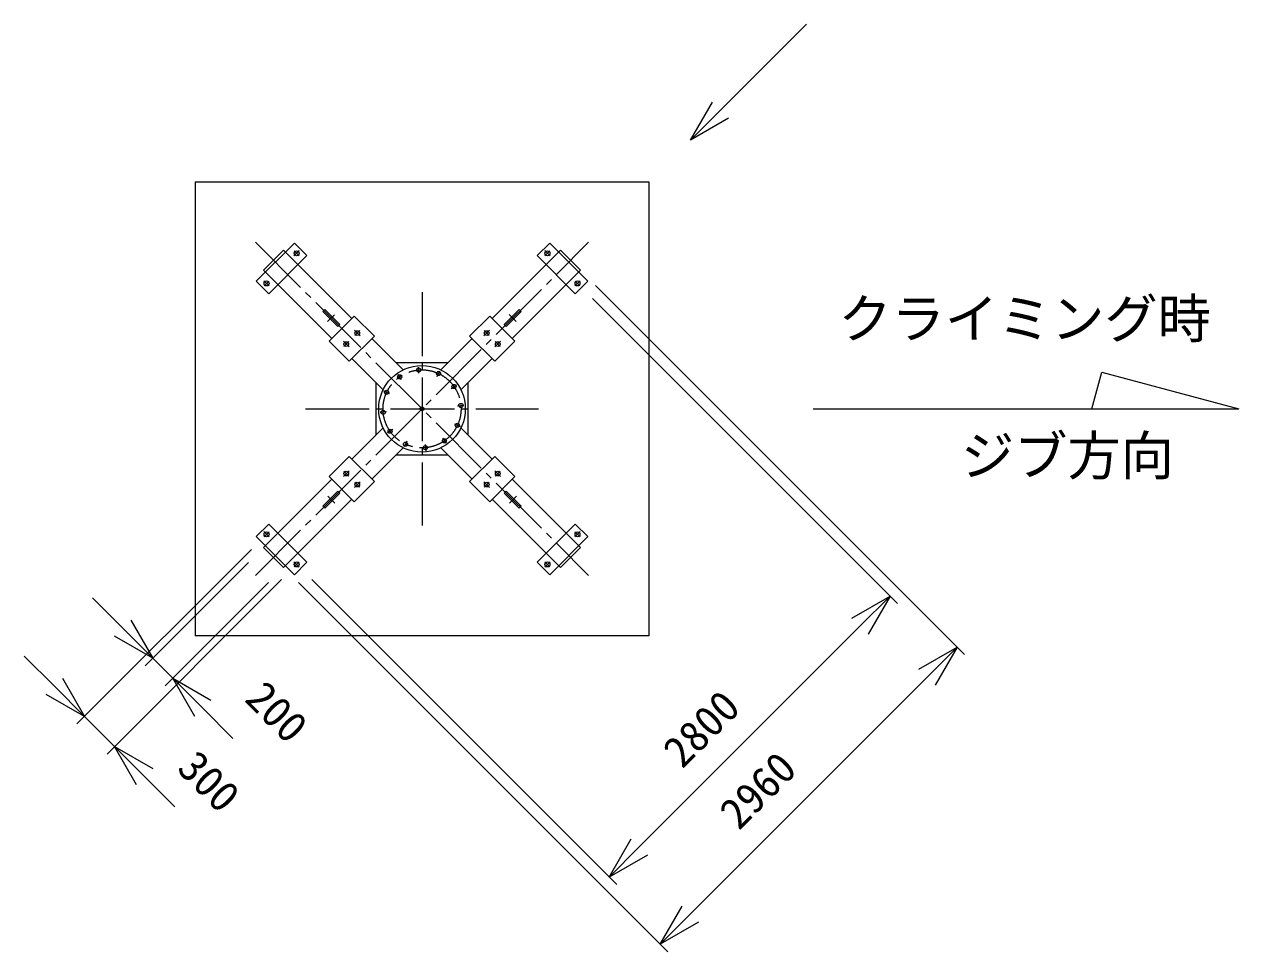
# Model space of a CAD drawing. Units: millimetres, scale not verified. Extents: x -35377 to 13555, y -19173 to 19177.
# Drawn here: x -11190 to -2629, y -19121 to -12586 of the extents above; entities that cross this region are included whole.
import ezdxf
from ezdxf.enums import TextEntityAlignment as Align

# ---------------------------------------------------------------- set-up
doc = ezdxf.new("R2010")
doc.units = ezdxf.units.MM
doc.header["$LTSCALE"] = 50
doc.header["$PDMODE"] = 32
doc.header["$PDSIZE"] = 25
doc.linetypes.add('CHAIN2', pattern=[12, 9, -1, 1, -1])
for name, color, linetype, lineweight in [('0-3_05 寸法', 7, 'Continuous', 18), ('0-4_10 当社外形線', 7, 'Continuous', 18), ('0-5_12 当社中心線', 7, 'CHAIN2', 18), ('0-7_20 躯体・土木、外形線', 7, 'Continuous', 18)]:
    doc.layers.add(name, color=color, linetype=linetype, lineweight=lineweight)
doc.styles.add('ＭＳ ゴシック', font='')
doc.styles.get('ＭＳ ゴシック').set_extended_font_data('MS Gothic')

msp = doc.modelspace()

# ---------------------------------------------------------------- linework, layer by layer
at = {"layer": '0-3_05 寸法'}
for p, q in [((-6281.41, -13191.37), (-5676.49, -12586.45)), ((-6493.54, -13403.5), (-6281.41, -13191.37)), ((-7162.94, -14426.05), (-4561.07, -17028)), ((-7183.93, -14518.2), (-5033.79, -16668.34)), ((-3663.77, -15296.01), (-3594.29, -15036.72)), ((-3594.94, -15037.21), (-2629.08, -15296.01)), ((-5629.08, -15296.01), (-2629.08, -15296.01)), ((-9588.07, -16285.96), (-10818.49, -17516.2)), ((-9609.07, -16378.11), (-10337.04, -17105.97)), ((-9375.97, -16498.09), (-10606.39, -17728.33)), ((-9468.15, -16519.05), (-10196.12, -17246.91)), ((-9256.04, -16519.08), (-6654.17, -19121.03)), ((-9163.83, -16498.1), (-7013.69, -18648.24)), ((-10496.12, -16840.79), (-10708.24, -16628.64)), ((-5086.83, -16615.3), (-5298.96, -16827.43)), ((-10284, -17052.94), (-10496.12, -16840.79)), ((-5298.96, -16827.43), (-6854.59, -18383.07)), ((-4614.1, -16974.97), (-4826.24, -17187.1)), ((-10977.57, -17251.02), (-11189.69, -17038.87)), ((-10284, -17052.94), (-10143.08, -17193.88)), ((-10143.08, -17193.88), (-9930.97, -17406.03)), ((-4826.24, -17187.1), (-6495.06, -18855.87)), ((-10765.45, -17463.17), (-10977.57, -17251.02)), ((-10765.45, -17463.17), (-10553.35, -17675.3)), ((-9930.97, -17406.03), (-9718.85, -17618.17)), ((-10553.35, -17675.3), (-10341.23, -17887.45)), ((-10341.23, -17887.45), (-10129.12, -18099.59)), ((-7066.73, -18595.2), (-6854.59, -18383.07)), ((-6707.2, -19068), (-6495.06, -18855.87))]:
    msp.add_line(p, q, dxfattribs=at)
for points in [[(-6224.57, -13248.21), (-6493.54, -13403.5), (-6338.25, -13134.53)], [(-5355.8, -16770.59), (-5086.83, -16615.3), (-5242.12, -16884.28)], [(-10439.28, -16783.96), (-10284, -17052.94), (-10552.97, -16897.63)], [(-4883.08, -17130.26), (-4614.1, -16974.97), (-4769.4, -17243.94)], [(-10920.72, -17194.18), (-10765.45, -17463.17), (-11034.41, -17307.86)], [(-9987.81, -17462.86), (-10143.08, -17193.88), (-9874.12, -17349.19)], [(-10398.08, -17944.28), (-10553.35, -17675.3), (-10284.39, -17830.61)], [(-6797.75, -18439.91), (-7066.73, -18595.2), (-6911.44, -18326.23)], [(-6438.22, -18912.71), (-6707.2, -19068), (-6551.9, -18799.03)]]:
    msp.add_lwpolyline(points, dxfattribs=at)
at = {"layer": '0-4_10 当社外形線'}
for p, q in [((-8519.4, -15021.71), (-8739.8, -14801.27)), ((-8032.2, -14801.27), (-8252.7, -15021.71)), ((-8880.8, -14942.23), (-8660.3, -15162.67)), ((-8111.7, -15162.67), (-7891.3, -14942.23)), ((-8711, -15111.98), (-8711, -15196.34)), ((-8711, -15196.34), (-8711, -15480.05)), ((-8660.3, -15429.36), (-8880.8, -15649.8)), ((-7891.3, -15649.8), (-8111.7, -15429.36)), ((-8739.8, -15790.76), (-8519.4, -15570.32)), ((-8252.7, -15570.32), (-8032.2, -15790.76))]:
    msp.add_line(p, q, dxfattribs=at)
for points in [[(-9554.5, -14396.22), (-9285.8, -14127.52), (-9197.4, -14215.91), (-9466.1, -14484.61)], [(-7217.5, -14396.22), (-7486.2, -14127.52), (-7574.6, -14215.91), (-7305.9, -14484.61)], [(-8965.9, -14702.04), (-8980, -14716.19), (-9086.1, -14610.12), (-9071.9, -14595.98)], [(-7792.1, -14716.19), (-7806.2, -14702.04), (-7700.1, -14595.98), (-7686, -14610.12)], [(-8721.9, -14783.36), (-8898.7, -14960.14), (-9040.1, -14818.72), (-8863.3, -14641.94)], [(-7873.4, -14960.14), (-8050.2, -14783.36), (-7908.7, -14641.94), (-7732, -14818.72)], [(-8898.7, -15631.89), (-8721.9, -15808.67), (-8863.3, -15950.09), (-9040.1, -15773.31)], [(-8050.2, -15808.67), (-7873.4, -15631.89), (-7732, -15773.31), (-7908.7, -15950.09)], [(-8980, -15875.84), (-8965.9, -15889.98), (-9071.9, -15996.05), (-9086.1, -15981.91)], [(-7806.2, -15889.98), (-7792.1, -15875.84), (-7686, -15981.91), (-7700.1, -15996.05)], [(-9285.8, -16464.51), (-9554.5, -16195.81), (-9466.1, -16107.42), (-9197.4, -16376.12)], [(-7486.2, -16464.51), (-7217.5, -16195.81), (-7305.9, -16107.42), (-7574.6, -16376.12)]]:
    msp.add_lwpolyline(points, close=True, dxfattribs=at)
for points in [[(-8881.2, -14659.85), (-9362.1, -14179.01), (-9503, -14319.98), (-9022.2, -14800.81)], [(-7749.9, -14800.81), (-7269, -14319.98), (-7410, -14179.01), (-7890.8, -14659.85)], [(-8202, -14971.01), (-8286.3, -14971.01), (-8570.1, -14971.01)], [(-8061, -15480.05), (-8061, -15395.69), (-8061, -15111.98)], [(-8570.1, -15621.01), (-8286.3, -15621.01), (-8202, -15621.01)], [(-9022.2, -15791.22), (-9503, -16272.05), (-9362.1, -16413.01), (-8881.2, -15932.18)], [(-7890.8, -15932.18), (-7410, -16413.01), (-7269, -16272.05), (-7749.9, -15791.22)]]:
    msp.add_lwpolyline(points, dxfattribs=at)
for centre, radius in [((-9269.9, -14200), 17.5), ((-7502.1, -14200), 17.5), ((-9482, -14412.13), 17.5), ((-7290, -14412.13), 17.5), ((-8842.1, -14762.15), 16.5), ((-7929.9, -14762.15), 16.5), ((-8919.9, -14839.93), 16.5), ((-7852.2, -14839.93), 16.5), ((-8386, -15296.01), 305), ((-8543.8, -15070.75), 14.5), ((-8410, -15022.06), 14.5), ((-8269.8, -15046.78), 14.5), ((-8160.8, -15138.28), 14.5), ((-8635.3, -15179.79), 14.5), ((-8660, -15319.98), 14.5), ((-8112.1, -15272.05), 14.5), ((-8136.8, -15412.23), 14.5), ((-8611.3, -15453.75), 14.5), ((-8502.2, -15545.25), 14.5), ((-8362.1, -15569.97), 14.5), ((-8228.3, -15521.28), 14.5), ((-8919.9, -15752.1), 16.5), ((-7852.2, -15752.1), 16.5), ((-8842.1, -15829.88), 16.5), ((-7929.9, -15829.88), 16.5), ((-9482, -16179.9), 17.5), ((-7290, -16179.9), 17.5), ((-9269.9, -16392.03), 17.5), ((-7502.1, -16392.03), 17.5)]:
    msp.add_circle(centre, radius, dxfattribs=at)
at = {"layer": '0-5_12 当社中心線'}
for p, q in [((-9559.8, -16469.76), (-7212.3, -14122.27)), ((-9559.8, -14122.27), (-7212.3, -16469.76)), ((-9288.9, -14219.03), (-9250.9, -14180.97)), ((-9252, -14217.88), (-9287.8, -14182.12)), ((-7483.1, -14219.03), (-7521.2, -14180.97)), ((-7520, -14217.88), (-7484.3, -14182.12)), ((-9463.8, -14430.38), (-9500.3, -14393.88)), ((-9498.1, -14428.23), (-9465.9, -14396.03)), ((-7308.3, -14430.38), (-7271.8, -14393.88)), ((-7273.9, -14428.23), (-7306.1, -14396.03)), ((-8386.05, -14474.54), (-8386.05, -16117.48)), ((-9051.6, -14681.72), (-9002.3, -14632.44)), ((-7771.7, -14630.45), (-7722.5, -14679.72)), ((-8862.2, -14742.08), (-8822, -14782.21)), ((-8824.3, -14744.33), (-8859.9, -14779.97)), ((-7909.9, -14742.08), (-7950, -14782.21)), ((-7912.3, -14779.83), (-7947.6, -14744.47)), ((-8940, -14819.87), (-8899.8, -14860)), ((-8902.2, -14822.25), (-8937.6, -14857.61)), ((-7832.1, -14819.87), (-7872.2, -14860)), ((-7834.3, -14857.75), (-7870, -14822.11)), ((-8530.6, -15089.6), (-8555.8, -15053.59)), ((-8408, -15044.98), (-8411.8, -15001.19)), ((-8279.5, -15067.63), (-8261, -15027.79)), ((-8179.6, -15151.48), (-8143.6, -15126.27)), ((-8614.4, -15189.52), (-8654.2, -15170.94)), ((-9207.52, -15296.01), (-7564.58, -15296.01)), ((-8637.1, -15317.98), (-8680.8, -15321.81)), ((-8135, -15274.05), (-8091.2, -15270.22)), ((-8157.6, -15402.51), (-8117.8, -15421.09)), ((-8592.4, -15440.55), (-8628.5, -15465.76)), ((-8492.5, -15524.39), (-8511.1, -15564.23)), ((-8364.1, -15547.04), (-8360.2, -15590.84)), ((-8241.5, -15502.43), (-8216.3, -15538.44)), ((-8940, -15772.16), (-8899.8, -15732.03)), ((-8937.7, -15734.28), (-8902.1, -15769.92)), ((-7832.1, -15772.16), (-7872.2, -15732.03)), ((-7869.8, -15769.78), (-7834.5, -15734.42)), ((-8862.2, -15849.95), (-8822, -15809.82)), ((-8859.8, -15812.2), (-8824.4, -15847.56)), ((-7909.9, -15849.95), (-7950, -15809.82)), ((-7947.8, -15847.7), (-7912.1, -15812.06)), ((-9000.3, -15961.58), (-9049.6, -15912.31)), ((-7720.5, -15910.31), (-7769.7, -15959.59)), ((-9463, -16198.93), (-9501.1, -16160.87)), ((-9464.2, -16162.01), (-9499.9, -16197.78)), ((-7309, -16198.93), (-7271, -16160.87)), ((-7307.9, -16162.01), (-7272.1, -16197.78)), ((-9288.9, -16373), (-9250.9, -16411.06)), ((-9252, -16374.15), (-9287.8, -16409.91)), ((-7483.1, -16373), (-7521.2, -16411.06)), ((-7520, -16374.15), (-7484.3, -16409.91))]:
    msp.add_line(p, q, dxfattribs=at)
msp.add_circle((-8386, -15296.01), 275, dxfattribs=at)
msp.add_point((-8386, -15296.01), dxfattribs=at)
at = {"layer": '0-7_20 躯体・土木、外形線'}
for p, q in [((-9986.05, -13696.01), (-6786.05, -13696.01)), ((-9986.05, -13696.01), (-9986.05, -16896.01)), ((-6786.05, -13696.01), (-6786.05, -16896.01)), ((-6786.05, -16896.01), (-9986.05, -16896.01))]:
    msp.add_line(p, q, dxfattribs=at)

# ---------------------------------------------------------------- texts
at = {"layer": '0-3_05 寸法', "style": 'ＭＳ ゴシック'}
for s, p in [('クライミング時', (-5450.45, -14879.58)), ('ジブ方向', (-4586.38, -15845.48))]:
    msp.add_text(s, height=274.9, dxfattribs=at).set_placement(p, align=Align.BOTTOM_LEFT)
for s, rotation, p in [('200', 314.996, (-9691.94, -17396.57)), ('2800', 45, (-6504.58, -17884.56)), ('300', 314.996, (-10169.77, -17886.16)), ('2960', 44.999, (-6106.13, -18318.46))]:
    msp.add_text(s, height=219.9, rotation=rotation, dxfattribs=at).set_placement(p, align=Align.BOTTOM_LEFT)

doc.saveas('drawing.dxf')
